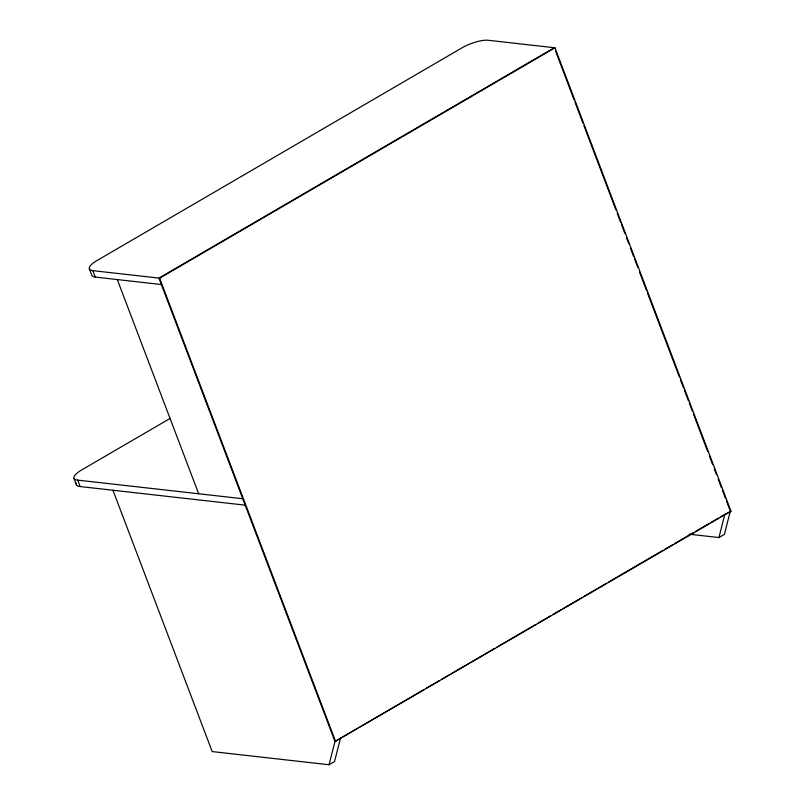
<?xml version="1.0" encoding="UTF-8"?>
<svg xmlns="http://www.w3.org/2000/svg" width="805" height="805" viewBox="0 0 805 805"><rect width="100%" height="100%" fill="white"/><g stroke="black" fill="none" stroke-linecap="round" stroke-linejoin="round"><path stroke-width="1.21" d="M112.931 490.245L212.198 751.578L329.044 764.75L334.981 741.496L158.947 278.107L554.303 47.726M340.455 738.306L334.518 761.56L329.044 764.75M689.09 534.198L718.915 537.559L724.852 514.304M554.967 47.797L488.172 40.27A19.964 5.836 -20.8 0 0 461.939 47.887L97.003 260.548A19.964 5.836 -20.8 0 0 92.817 270.651L159.611 278.178L554.967 47.797L730.99 511.195L334.981 741.496L338.623 739.372M170.127 418.409L81.214 470.221A19.964 5.836 -20.8 0 0 77.713 480.122L80.158 486.552L245.203 505.158M339.318 738.97L357.782 728.213M359.956 726.945L424.044 689.603M426.217 688.335L439.248 680.738M441.422 679.47L449.019 675.043M451.192 673.775L469.657 663.018M471.831 661.75L494.642 648.458M496.816 647.2L535.909 624.408M538.082 623.14L551.123 615.553M553.287 614.285L560.894 609.858M563.067 608.59L581.532 597.833M583.706 596.565L596.736 588.968M598.91 587.7L606.507 583.273M608.681 582.005L662.988 550.358M665.161 549.091L672.769 544.663M674.942 543.395L693.407 532.638M695.57 531.37L708.611 523.773M710.785 522.515L718.382 518.078M720.556 516.82L730.99 511.195M718.915 537.559L724.389 534.369L730.326 511.115L726.311 500.539M89.345 268.84L91.78 275.27A19.964 5.836 -20.8 0 0 95.262 277.081L161.392 284.537M77.713 480.122L242.758 498.738M555.641 51.248L574.086 99.8M574.971 102.144L582.981 123.215M583.867 125.55L585.205 129.062M585.497 129.846L589.2 139.597M589.512 140.402L604.666 180.29M604.766 180.572L613.571 203.756M613.662 203.977L615.885 209.833M617.143 213.144L620.776 222.703M621.661 225.048L624.771 233.239M626.501 237.777L628.775 243.774M630.506 248.332L633.666 256.654M634.561 258.989L637.671 267.19M639.422 271.798L646.556 290.565M647.441 292.919L652.795 306.997M653.056 307.701L664.226 337.104M664.377 337.496L668.251 347.68M668.392 348.052L679.531 377.384M680.416 379.729L683.536 387.94M684.431 390.284L688.446 400.84M689.332 403.194L692.451 411.405M693.346 413.75L707.605 451.293M709.386 455.982L712.506 464.193M714.256 468.792L716.52 474.749M718.271 479.377L721.421 487.659M722.296 489.953L725.426 498.215M159.611 278.178L335.635 741.576M117.299 279.566L198.674 493.767M92.817 270.651L95.262 277.081M74.01 478.422L76.445 484.852M80.158 486.552A19.964 5.836 -20.8 0 1 76.455 483.231"/></g></svg>
